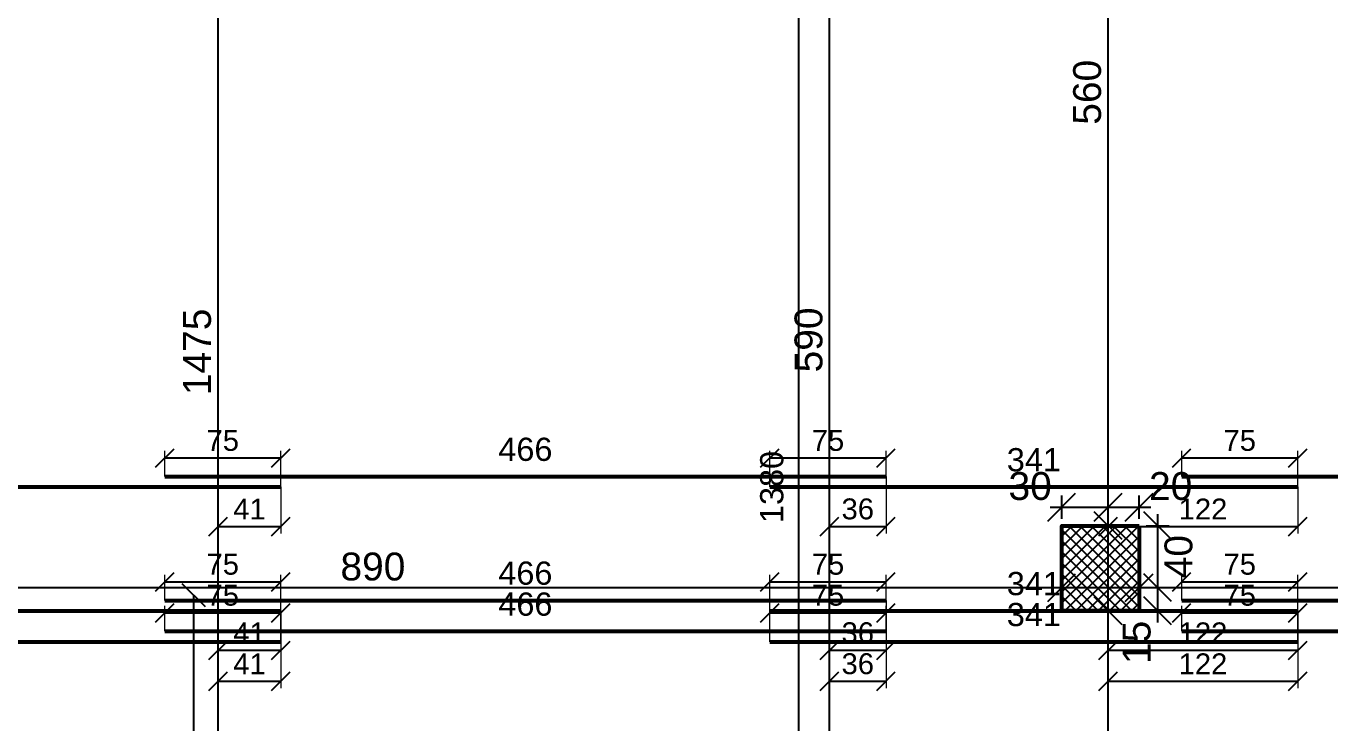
# Model space of a CAD drawing. Header units: millimetres. Extents: x -404 to 6018, y -5139 to 7890.
# Drawn here: x 306 to 1148, y 553 to 1003 of the extents above; entities that cross this region are included whole.
import ezdxf

# ---------------------------------------------------------------- set-up
doc = ezdxf.new("R2010")
doc.units = ezdxf.units.MM
doc.linetypes.add('ZWCAD_ISO04W100', pattern=[30.5, 24, -3, 0.5, -3])
doc.layers.add('AXIS LINES', color=255, linetype='ZWCAD_ISO04W100', lineweight=13)
doc.layers.add('COLUMN', color=140, linetype='Continuous', lineweight=53)
for name, color, linetype in [('FW_COLUMN_HATCH', 8, 'Continuous'), ('FW_DIM', 7, 'Continuous'), ('REB_BOT_MESH_X', 5, 'Continuous'), ('REB_BOT_MESH_X_AXDIM', 5, 'Continuous'), ('REB_BOT_MESH_X_LAP', 5, 'Continuous'), ('REB_BOT_MESH_X_RANGE', 5, 'Continuous')]:
    doc.layers.add(name, color=color, linetype=linetype)
doc.styles.get("Standard").update_dxf_attribs({"font": 'arial.ttf'})
doc.dimstyles.new('FW_DIM', dxfattribs={"dimtxt": 18, "dimasz": 9, "dimexe": 7.5, "dimexo": 4.5, "dimgap": 4.5, "dimtad": 1, "dimdec": 0, "dimtxsty": 'Standard', "dimtsz": 9, "dimcen": 2.5, "dimdle": 7.5, "dimclrd": 256, "dimclre": 256, "dimclrt": 7, "dimazin": 3, "dimtfac": 1, "dimtmove": 2, "dimatfit": 3})
doc.dimstyles.new('REBAR LAP', dxfattribs={"dimtxt": 13.5, "dimasz": 2.5, "dimexe": 4.5, "dimexo": 0, "dimgap": 4.5, "dimtad": 1, "dimdec": 0, "dimtxsty": 'Standard', "dimtsz": 6, "dimcen": 2.5, "dimclrd": 6, "dimclre": 6, "dimclrt": 7, "dimazin": 3, "dimtfac": 1, "dimtmove": 2, "dimatfit": 3, "dimlwd": 25, "dimlwe": 18})
doc.dimstyles.new('REBAR M-200', dxfattribs={"dimtxt": 15, "dimasz": 15, "dimexe": 25, "dimexo": 12.5, "dimgap": 10, "dimtad": 1, "dimdec": 0, "dimtxsty": 'Standard', "dimblk": 'NONE', "dimcen": 50, "dimse1": 1, "dimse2": 1, "dimclrd": 6, "dimclre": 6, "dimclrt": 7, "dimazin": 3, "dimtfac": 1, "dimtmove": 2, "dimatfit": 3, "dimldrblk": 'NONE', "dimlwd": 53})
doc.dimstyles.new('REBAR RANGE', dxfattribs={"dimtxt": 15, "dimasz": 2.5, "dimexe": 0, "dimexo": 0, "dimgap": 10, "dimtad": 1, "dimdec": 0, "dimtxsty": 'Standard', "dimtsz": 7.5, "dimcen": 2.5, "dimse1": 1, "dimse2": 1, "dimclrd": 6, "dimclre": 6, "dimclrt": 7, "dimazin": 3, "dimtfac": 1, "dimtmove": 2, "dimatfit": 3, "dimlwd": 25})

# ---------------------------------------------------------------- blocks, each defined once
blk = doc.blocks.new('*D379')
at = {"color": 6, "lineweight": 53}
blk.add_line((5, 705), (470.5, 705), dxfattribs=at)
at = {"layer": 'Defpoints'}
for p in [(5, 705), (5, 705), (470.5, 705)]:
    blk.add_point(p, dxfattribs=at)
at = {"layer": 'REB_BOT_MESH_X', "color": 7, "insert": (237.75, 722.5), "char_height": 15, "attachment_point": 5}
blk.add_mtext('466', dxfattribs=at)
blk = doc.blocks.new('_NONE')
blk = doc.blocks.new('*D380')
at = {"color": 6, "lineweight": 53}
blk.add_line((395.5, 711.75), (861.5, 711.75), dxfattribs=at)
at = {"layer": 'Defpoints'}
for p in [(395.5, 711.75), (395.5, 711.75), (861.5, 711.75)]:
    blk.add_point(p, dxfattribs=at)
at = {"layer": 'REB_BOT_MESH_X', "color": 7, "insert": (628.5, 729.25), "char_height": 15, "attachment_point": 5}
blk.add_mtext('466', dxfattribs=at)
blk = doc.blocks.new('*D381')
at = {"color": 6, "lineweight": 53}
blk.add_line((786.5, 705), (1127.5, 705), dxfattribs=at)
at = {"layer": 'Defpoints'}
for p in [(786.5, 705), (786.5, 705), (1127.5, 705)]:
    blk.add_point(p, dxfattribs=at)
at = {"layer": 'REB_BOT_MESH_X', "color": 7, "insert": (957, 722.5), "char_height": 15, "attachment_point": 5}
blk.add_mtext('341', dxfattribs=at)
blk = doc.blocks.new('*D382')
at = {"color": 6, "lineweight": 53}
blk.add_line((1052.5, 711.75), (1638.5, 711.75), dxfattribs=at)
at = {"layer": 'Defpoints'}
for p in [(1052.5, 711.75), (1052.5, 711.75), (1638.5, 711.75)]:
    blk.add_point(p, dxfattribs=at)
at = {"layer": 'REB_BOT_MESH_X', "color": 7, "insert": (1345.5, 729.25), "char_height": 15, "attachment_point": 5}
blk.add_mtext('586', dxfattribs=at)
blk = doc.blocks.new('_Oblique')
at = {"color": 0, "linetype": 'ByBlock', "lineweight": -2}
blk.add_line((-0.5, -0.5), (0.5, 0.5), dxfattribs=at)
blk = doc.blocks.new('*D384')
at = {"color": 6, "lineweight": 18}
for p, q in [((395.5, 711.75), (395.5, 728.25)), ((470.5, 705), (470.5, 728.25))]:
    blk.add_line(p, q, dxfattribs=at)
at = {"color": 6, "lineweight": 25}
blk.add_line((395.5, 723.75), (470.5, 723.75), dxfattribs=at)
at = {"layer": 'Defpoints'}
for p in [(395.5, 723.75), (395.5, 711.75), (470.5, 705)]:
    blk.add_point(p, dxfattribs=at)
at = {"layer": 'REB_BOT_MESH_X_LAP', "color": 6, "xscale": 12, "yscale": 12}
for p in [(395.5, 723.75), (470.5, 723.75)]:
    blk.add_blockref('_OBLIQUE', p, dxfattribs=at)
at = {"layer": 'REB_BOT_MESH_X_LAP', "color": 7, "insert": (433, 735), "char_height": 13.5, "attachment_point": 5}
blk.add_mtext('75', dxfattribs=at)
blk = doc.blocks.new('*D385')
at = {"color": 6, "lineweight": 18}
for p, q in [((430, 705), (430, 675)), ((470.5, 705), (470.5, 675))]:
    blk.add_line(p, q, dxfattribs=at)
at = {"color": 6, "lineweight": 25}
blk.add_line((430, 679.5), (470.5, 679.5), dxfattribs=at)
at = {"layer": 'Defpoints'}
for p in [(430, 705), (470.5, 705), (430, 679.5)]:
    blk.add_point(p, dxfattribs=at)
at = {"layer": 'REB_BOT_MESH_X_AXDIM', "color": 6, "xscale": 12, "yscale": 12}
for p in [(430, 679.5), (470.5, 679.5)]:
    blk.add_blockref('_OBLIQUE', p, dxfattribs=at)
at = {"layer": 'REB_BOT_MESH_X_AXDIM', "color": 7, "insert": (450.25, 690.75), "char_height": 13.5, "attachment_point": 5}
blk.add_mtext('41', dxfattribs=at)
blk = doc.blocks.new('*D386')
at = {"color": 6, "lineweight": 18}
for p, q in [((786.5, 705), (786.5, 728.25)), ((861.5, 711.75), (861.5, 728.25))]:
    blk.add_line(p, q, dxfattribs=at)
at = {"color": 6, "lineweight": 25}
blk.add_line((786.5, 723.75), (861.5, 723.75), dxfattribs=at)
at = {"layer": 'Defpoints'}
for p in [(786.5, 723.75), (861.5, 711.75), (786.5, 705)]:
    blk.add_point(p, dxfattribs=at)
at = {"layer": 'REB_BOT_MESH_X_LAP', "color": 6, "xscale": 12, "yscale": 12}
for p in [(786.5, 723.75), (861.5, 723.75)]:
    blk.add_blockref('_OBLIQUE', p, dxfattribs=at)
at = {"layer": 'REB_BOT_MESH_X_LAP', "color": 7, "insert": (824, 735), "char_height": 13.5, "attachment_point": 5}
blk.add_mtext('75', dxfattribs=at)
blk = doc.blocks.new('*D387')
at = {"color": 6, "lineweight": 18}
for p, q in [((825, 711.75), (825, 675)), ((861.5, 711.75), (861.5, 675))]:
    blk.add_line(p, q, dxfattribs=at)
at = {"color": 6, "lineweight": 25}
blk.add_line((825, 679.5), (861.5, 679.5), dxfattribs=at)
at = {"layer": 'Defpoints'}
for p in [(825, 711.75), (861.5, 711.75), (825, 679.5)]:
    blk.add_point(p, dxfattribs=at)
at = {"layer": 'REB_BOT_MESH_X_AXDIM', "color": 6, "xscale": 12, "yscale": 12}
for p in [(825, 679.5), (861.5, 679.5)]:
    blk.add_blockref('_OBLIQUE', p, dxfattribs=at)
at = {"layer": 'REB_BOT_MESH_X_AXDIM', "color": 7, "insert": (843.25, 690.75), "char_height": 13.5, "attachment_point": 5}
blk.add_mtext('36', dxfattribs=at)
blk = doc.blocks.new('*D388')
at = {"color": 6, "lineweight": 18}
for p, q in [((1052.5, 711.75), (1052.5, 728.25)), ((1127.5, 705), (1127.5, 728.25))]:
    blk.add_line(p, q, dxfattribs=at)
at = {"color": 6, "lineweight": 25}
blk.add_line((1052.5, 723.75), (1127.5, 723.75), dxfattribs=at)
at = {"layer": 'Defpoints'}
for p in [(1052.5, 723.75), (1052.5, 711.75), (1127.5, 705)]:
    blk.add_point(p, dxfattribs=at)
at = {"layer": 'REB_BOT_MESH_X_LAP', "color": 6, "xscale": 12, "yscale": 12}
for p in [(1052.5, 723.75), (1127.5, 723.75)]:
    blk.add_blockref('_OBLIQUE', p, dxfattribs=at)
at = {"layer": 'REB_BOT_MESH_X_LAP', "color": 7, "insert": (1090, 735), "char_height": 13.5, "attachment_point": 5}
blk.add_mtext('75', dxfattribs=at)
blk = doc.blocks.new('*D389')
at = {"color": 6, "lineweight": 18}
for p, q in [((1005, 705), (1005, 675)), ((1127.5, 705), (1127.5, 675))]:
    blk.add_line(p, q, dxfattribs=at)
at = {"color": 6, "lineweight": 25}
blk.add_line((1005, 679.5), (1127.5, 679.5), dxfattribs=at)
at = {"layer": 'Defpoints'}
for p in [(1005, 705), (1127.5, 705), (1005, 679.5)]:
    blk.add_point(p, dxfattribs=at)
at = {"layer": 'REB_BOT_MESH_X_AXDIM', "color": 6, "xscale": 12, "yscale": 12}
for p in [(1005, 679.5), (1127.5, 679.5)]:
    blk.add_blockref('_OBLIQUE', p, dxfattribs=at)
at = {"layer": 'REB_BOT_MESH_X_AXDIM', "color": 7, "insert": (1066.25, 690.75), "char_height": 13.5, "attachment_point": 5}
blk.add_mtext('122', dxfattribs=at)
blk = doc.blocks.new('*D402')
at = {"color": 6, "lineweight": 53}
blk.add_line((65, 605), (470.5, 605), dxfattribs=at)
at = {"layer": 'Defpoints'}
for p in [(65, 605), (65, 605), (470.5, 605)]:
    blk.add_point(p, dxfattribs=at)
at = {"layer": 'REB_BOT_MESH_X', "color": 7, "insert": (267.75, 622.5), "char_height": 15, "attachment_point": 5}
blk.add_mtext('406', dxfattribs=at)
blk = doc.blocks.new('*D403')
at = {"color": 6, "lineweight": 53}
blk.add_line((395.5, 611.75), (861.5, 611.75), dxfattribs=at)
at = {"layer": 'Defpoints'}
for p in [(395.5, 611.75), (395.5, 611.75), (861.5, 611.75)]:
    blk.add_point(p, dxfattribs=at)
at = {"layer": 'REB_BOT_MESH_X', "color": 7, "insert": (628.5, 629.25), "char_height": 15, "attachment_point": 5}
blk.add_mtext('466', dxfattribs=at)
blk = doc.blocks.new('*D404')
at = {"color": 6, "lineweight": 53}
blk.add_line((786.5, 605), (1127.5, 605), dxfattribs=at)
at = {"layer": 'Defpoints'}
for p in [(786.5, 605), (786.5, 605), (1127.5, 605)]:
    blk.add_point(p, dxfattribs=at)
at = {"layer": 'REB_BOT_MESH_X', "color": 7, "insert": (957, 622.5), "char_height": 15, "attachment_point": 5}
blk.add_mtext('341', dxfattribs=at)
blk = doc.blocks.new('*D405')
at = {"color": 6, "lineweight": 53}
blk.add_line((1052.5, 611.75), (1625, 611.75), dxfattribs=at)
at = {"layer": 'Defpoints'}
for p in [(1052.5, 611.75), (1052.5, 611.75), (1625, 611.75)]:
    blk.add_point(p, dxfattribs=at)
at = {"layer": 'REB_BOT_MESH_X', "color": 7, "insert": (1338.75, 629.25), "char_height": 15, "attachment_point": 5}
blk.add_mtext('572', dxfattribs=at)
blk = doc.blocks.new('*D406')
at = {"color": 6, "lineweight": 18}
for p, q in [((395.5, 611.75), (395.5, 628.25)), ((470.5, 605), (470.5, 628.25))]:
    blk.add_line(p, q, dxfattribs=at)
at = {"color": 6, "lineweight": 25}
blk.add_line((395.5, 623.75), (470.5, 623.75), dxfattribs=at)
at = {"layer": 'Defpoints'}
for p in [(395.5, 623.75), (395.5, 611.75), (470.5, 605)]:
    blk.add_point(p, dxfattribs=at)
at = {"layer": 'REB_BOT_MESH_X_LAP', "color": 6, "xscale": 12, "yscale": 12}
for p in [(395.5, 623.75), (470.5, 623.75)]:
    blk.add_blockref('_OBLIQUE', p, dxfattribs=at)
at = {"layer": 'REB_BOT_MESH_X_LAP', "color": 7, "insert": (433, 635), "char_height": 13.5, "attachment_point": 5}
blk.add_mtext('75', dxfattribs=at)
blk = doc.blocks.new('*D407')
at = {"color": 6, "lineweight": 18}
for p, q in [((430, 605), (430, 575)), ((470.5, 605), (470.5, 575))]:
    blk.add_line(p, q, dxfattribs=at)
at = {"color": 6, "lineweight": 25}
blk.add_line((430, 579.5), (470.5, 579.5), dxfattribs=at)
at = {"layer": 'Defpoints'}
for p in [(430, 605), (470.5, 605), (430, 579.5)]:
    blk.add_point(p, dxfattribs=at)
at = {"layer": 'REB_BOT_MESH_X_AXDIM', "color": 6, "xscale": 12, "yscale": 12}
for p in [(430, 579.5), (470.5, 579.5)]:
    blk.add_blockref('_OBLIQUE', p, dxfattribs=at)
at = {"layer": 'REB_BOT_MESH_X_AXDIM', "color": 7, "insert": (450.25, 590.75), "char_height": 13.5, "attachment_point": 5}
blk.add_mtext('41', dxfattribs=at)
blk = doc.blocks.new('*D408')
at = {"color": 6, "lineweight": 18}
for p, q in [((786.5, 605), (786.5, 628.25)), ((861.5, 611.75), (861.5, 628.25))]:
    blk.add_line(p, q, dxfattribs=at)
at = {"color": 6, "lineweight": 25}
blk.add_line((786.5, 623.75), (861.5, 623.75), dxfattribs=at)
at = {"layer": 'Defpoints'}
for p in [(786.5, 623.75), (861.5, 611.75), (786.5, 605)]:
    blk.add_point(p, dxfattribs=at)
at = {"layer": 'REB_BOT_MESH_X_LAP', "color": 6, "xscale": 12, "yscale": 12}
for p in [(786.5, 623.75), (861.5, 623.75)]:
    blk.add_blockref('_OBLIQUE', p, dxfattribs=at)
at = {"layer": 'REB_BOT_MESH_X_LAP', "color": 7, "insert": (824, 635), "char_height": 13.5, "attachment_point": 5}
blk.add_mtext('75', dxfattribs=at)
blk = doc.blocks.new('*D409')
at = {"color": 6, "lineweight": 18}
for p, q in [((825, 611.75), (825, 575)), ((861.5, 611.75), (861.5, 575))]:
    blk.add_line(p, q, dxfattribs=at)
at = {"color": 6, "lineweight": 25}
blk.add_line((825, 579.5), (861.5, 579.5), dxfattribs=at)
at = {"layer": 'Defpoints'}
for p in [(825, 611.75), (861.5, 611.75), (825, 579.5)]:
    blk.add_point(p, dxfattribs=at)
at = {"layer": 'REB_BOT_MESH_X_AXDIM', "color": 6, "xscale": 12, "yscale": 12}
for p in [(825, 579.5), (861.5, 579.5)]:
    blk.add_blockref('_OBLIQUE', p, dxfattribs=at)
at = {"layer": 'REB_BOT_MESH_X_AXDIM', "color": 7, "insert": (843.25, 590.75), "char_height": 13.5, "attachment_point": 5}
blk.add_mtext('36', dxfattribs=at)
blk = doc.blocks.new('*D410')
at = {"color": 6, "lineweight": 18}
for p, q in [((1052.5, 611.75), (1052.5, 628.25)), ((1127.5, 605), (1127.5, 628.25))]:
    blk.add_line(p, q, dxfattribs=at)
at = {"color": 6, "lineweight": 25}
blk.add_line((1052.5, 623.75), (1127.5, 623.75), dxfattribs=at)
at = {"layer": 'Defpoints'}
for p in [(1052.5, 623.75), (1052.5, 611.75), (1127.5, 605)]:
    blk.add_point(p, dxfattribs=at)
at = {"layer": 'REB_BOT_MESH_X_LAP', "color": 6, "xscale": 12, "yscale": 12}
for p in [(1052.5, 623.75), (1127.5, 623.75)]:
    blk.add_blockref('_OBLIQUE', p, dxfattribs=at)
at = {"layer": 'REB_BOT_MESH_X_LAP', "color": 7, "insert": (1090, 635), "char_height": 13.5, "attachment_point": 5}
blk.add_mtext('75', dxfattribs=at)
blk = doc.blocks.new('*D411')
at = {"color": 6, "lineweight": 18}
for p, q in [((1005, 605), (1005, 575)), ((1127.5, 605), (1127.5, 575))]:
    blk.add_line(p, q, dxfattribs=at)
at = {"color": 6, "lineweight": 25}
blk.add_line((1005, 579.5), (1127.5, 579.5), dxfattribs=at)
at = {"layer": 'Defpoints'}
for p in [(1005, 605), (1127.5, 605), (1005, 579.5)]:
    blk.add_point(p, dxfattribs=at)
at = {"layer": 'REB_BOT_MESH_X_AXDIM', "color": 6, "xscale": 12, "yscale": 12}
for p in [(1005, 579.5), (1127.5, 579.5)]:
    blk.add_blockref('_OBLIQUE', p, dxfattribs=at)
at = {"layer": 'REB_BOT_MESH_X_AXDIM', "color": 7, "insert": (1066.25, 590.75), "char_height": 13.5, "attachment_point": 5}
blk.add_mtext('122', dxfattribs=at)
blk = doc.blocks.new('*D433')
at = {"color": 6, "lineweight": 53}
blk.add_line((65, 625), (470.5, 625), dxfattribs=at)
at = {"layer": 'Defpoints'}
for p in [(65, 625), (65, 625), (470.5, 625)]:
    blk.add_point(p, dxfattribs=at)
at = {"layer": 'REB_BOT_MESH_X', "color": 7, "insert": (267.75, 642.5), "char_height": 15, "attachment_point": 5}
blk.add_mtext('406', dxfattribs=at)
blk = doc.blocks.new('*D434')
at = {"color": 6, "lineweight": 53}
blk.add_line((395.5, 631.75), (861.5, 631.75), dxfattribs=at)
at = {"layer": 'Defpoints'}
for p in [(395.5, 631.75), (395.5, 631.75), (861.5, 631.75)]:
    blk.add_point(p, dxfattribs=at)
at = {"layer": 'REB_BOT_MESH_X', "color": 7, "insert": (628.5, 649.25), "char_height": 15, "attachment_point": 5}
blk.add_mtext('466', dxfattribs=at)
blk = doc.blocks.new('*D435')
at = {"color": 6, "lineweight": 53}
blk.add_line((786.5, 625), (1127.5, 625), dxfattribs=at)
at = {"layer": 'Defpoints'}
for p in [(786.5, 625), (786.5, 625), (1127.5, 625)]:
    blk.add_point(p, dxfattribs=at)
at = {"layer": 'REB_BOT_MESH_X', "color": 7, "insert": (957, 642.5), "char_height": 15, "attachment_point": 5}
blk.add_mtext('341', dxfattribs=at)
blk = doc.blocks.new('*D436')
at = {"color": 6, "lineweight": 53}
blk.add_line((1052.5, 631.75), (1638.5, 631.75), dxfattribs=at)
at = {"layer": 'Defpoints'}
for p in [(1052.5, 631.75), (1052.5, 631.75), (1638.5, 631.75)]:
    blk.add_point(p, dxfattribs=at)
at = {"layer": 'REB_BOT_MESH_X', "color": 7, "insert": (1345.5, 649.25), "char_height": 15, "attachment_point": 5}
blk.add_mtext('586', dxfattribs=at)
blk = doc.blocks.new('*D438')
at = {"color": 6, "lineweight": 18}
for p, q in [((395.5, 631.75), (395.5, 648.25)), ((470.5, 625), (470.5, 648.25))]:
    blk.add_line(p, q, dxfattribs=at)
at = {"color": 6, "lineweight": 25}
blk.add_line((395.5, 643.75), (470.5, 643.75), dxfattribs=at)
at = {"layer": 'Defpoints'}
for p in [(395.5, 643.75), (395.5, 631.75), (470.5, 625)]:
    blk.add_point(p, dxfattribs=at)
at = {"layer": 'REB_BOT_MESH_X_LAP', "color": 6, "xscale": 12, "yscale": 12}
for p in [(395.5, 643.75), (470.5, 643.75)]:
    blk.add_blockref('_OBLIQUE', p, dxfattribs=at)
at = {"layer": 'REB_BOT_MESH_X_LAP', "color": 7, "insert": (433, 655), "char_height": 13.5, "attachment_point": 5}
blk.add_mtext('75', dxfattribs=at)
blk = doc.blocks.new('*D439')
at = {"color": 6, "lineweight": 18}
for p, q in [((430, 625), (430, 595)), ((470.5, 625), (470.5, 595))]:
    blk.add_line(p, q, dxfattribs=at)
at = {"color": 6, "lineweight": 25}
blk.add_line((430, 599.5), (470.5, 599.5), dxfattribs=at)
at = {"layer": 'Defpoints'}
for p in [(430, 625), (470.5, 625), (430, 599.5)]:
    blk.add_point(p, dxfattribs=at)
at = {"layer": 'REB_BOT_MESH_X_AXDIM', "color": 6, "xscale": 12, "yscale": 12}
for p in [(430, 599.5), (470.5, 599.5)]:
    blk.add_blockref('_OBLIQUE', p, dxfattribs=at)
at = {"layer": 'REB_BOT_MESH_X_AXDIM', "color": 7, "insert": (450.25, 610.75), "char_height": 13.5, "attachment_point": 5}
blk.add_mtext('41', dxfattribs=at)
blk = doc.blocks.new('*D440')
at = {"color": 6, "lineweight": 18}
for p, q in [((786.5, 625), (786.5, 648.25)), ((861.5, 631.75), (861.5, 648.25))]:
    blk.add_line(p, q, dxfattribs=at)
at = {"color": 6, "lineweight": 25}
blk.add_line((786.5, 643.75), (861.5, 643.75), dxfattribs=at)
at = {"layer": 'Defpoints'}
for p in [(786.5, 643.75), (861.5, 631.75), (786.5, 625)]:
    blk.add_point(p, dxfattribs=at)
at = {"layer": 'REB_BOT_MESH_X_LAP', "color": 6, "xscale": 12, "yscale": 12}
for p in [(786.5, 643.75), (861.5, 643.75)]:
    blk.add_blockref('_OBLIQUE', p, dxfattribs=at)
at = {"layer": 'REB_BOT_MESH_X_LAP', "color": 7, "insert": (824, 655), "char_height": 13.5, "attachment_point": 5}
blk.add_mtext('75', dxfattribs=at)
blk = doc.blocks.new('*D441')
at = {"color": 6, "lineweight": 18}
for p, q in [((825, 631.75), (825, 595)), ((861.5, 631.75), (861.5, 595))]:
    blk.add_line(p, q, dxfattribs=at)
at = {"color": 6, "lineweight": 25}
blk.add_line((825, 599.5), (861.5, 599.5), dxfattribs=at)
at = {"layer": 'Defpoints'}
for p in [(825, 631.75), (861.5, 631.75), (825, 599.5)]:
    blk.add_point(p, dxfattribs=at)
at = {"layer": 'REB_BOT_MESH_X_AXDIM', "color": 6, "xscale": 12, "yscale": 12}
for p in [(825, 599.5), (861.5, 599.5)]:
    blk.add_blockref('_OBLIQUE', p, dxfattribs=at)
at = {"layer": 'REB_BOT_MESH_X_AXDIM', "color": 7, "insert": (843.25, 610.75), "char_height": 13.5, "attachment_point": 5}
blk.add_mtext('36', dxfattribs=at)
blk = doc.blocks.new('*D442')
at = {"color": 6, "lineweight": 18}
for p, q in [((1052.5, 631.75), (1052.5, 648.25)), ((1127.5, 625), (1127.5, 648.25))]:
    blk.add_line(p, q, dxfattribs=at)
at = {"color": 6, "lineweight": 25}
blk.add_line((1052.5, 643.75), (1127.5, 643.75), dxfattribs=at)
at = {"layer": 'Defpoints'}
for p in [(1052.5, 643.75), (1052.5, 631.75), (1127.5, 625)]:
    blk.add_point(p, dxfattribs=at)
at = {"layer": 'REB_BOT_MESH_X_LAP', "color": 6, "xscale": 12, "yscale": 12}
for p in [(1052.5, 643.75), (1127.5, 643.75)]:
    blk.add_blockref('_OBLIQUE', p, dxfattribs=at)
at = {"layer": 'REB_BOT_MESH_X_LAP', "color": 7, "insert": (1090, 655), "char_height": 13.5, "attachment_point": 5}
blk.add_mtext('75', dxfattribs=at)
blk = doc.blocks.new('*D443')
at = {"color": 6, "lineweight": 18}
for p, q in [((1005, 625), (1005, 595)), ((1127.5, 625), (1127.5, 595))]:
    blk.add_line(p, q, dxfattribs=at)
at = {"color": 6, "lineweight": 25}
blk.add_line((1005, 599.5), (1127.5, 599.5), dxfattribs=at)
at = {"layer": 'Defpoints'}
for p in [(1005, 625), (1127.5, 625), (1005, 599.5)]:
    blk.add_point(p, dxfattribs=at)
at = {"layer": 'REB_BOT_MESH_X_AXDIM', "color": 6, "xscale": 12, "yscale": 12}
for p in [(1005, 599.5), (1127.5, 599.5)]:
    blk.add_blockref('_OBLIQUE', p, dxfattribs=at)
at = {"layer": 'REB_BOT_MESH_X_AXDIM', "color": 7, "insert": (1066.25, 610.75), "char_height": 13.5, "attachment_point": 5}
blk.add_mtext('122', dxfattribs=at)
blk = doc.blocks.new('*D470')
at = {"color": 6, "lineweight": 25}
blk.add_line((805.25, 15), (805.25, 1395), dxfattribs=at)
at = {"layer": 'Defpoints'}
for p in [(805.25, 1395), (805.25, 15), (805.25, 15)]:
    blk.add_point(p, dxfattribs=at)
at = {"layer": 'REB_BOT_MESH_X_RANGE', "color": 6, "xscale": 15, "yscale": 15, "rotation": 90}
for p in [(805.25, 1395), (805.25, 15)]:
    blk.add_blockref('_OBLIQUE', p, dxfattribs=at)
at = {"layer": 'REB_BOT_MESH_X_RANGE', "color": 7, "insert": (787.75, 705), "char_height": 15, "attachment_point": 5, "rotation": 90}
blk.add_mtext('1380', dxfattribs=at)
blk = doc.blocks.new('*D471')
at = {"color": 6, "lineweight": 25}
blk.add_line((805.25, 15), (805.25, 1395), dxfattribs=at)
at = {"layer": 'Defpoints'}
for p in [(805.25, 1395), (805.25, 15), (805.25, 15)]:
    blk.add_point(p, dxfattribs=at)
at = {"layer": 'REB_BOT_MESH_X_RANGE', "color": 6, "xscale": 15, "yscale": 15, "rotation": 90}
for p in [(805.25, 1395), (805.25, 15)]:
    blk.add_blockref('_OBLIQUE', p, dxfattribs=at)
at = {"layer": 'REB_BOT_MESH_X_RANGE', "color": 7, "insert": (787.75, 705), "char_height": 15, "attachment_point": 5, "rotation": 90}
blk.add_mtext('1380', dxfattribs=at)
blk = doc.blocks.new('*D474')
at = {"color": 6, "lineweight": 25}
blk.add_line((414.25, -200), (414.25, 635), dxfattribs=at)
at = {"layer": 'Defpoints'}
for p in [(414.25, 635), (414.25, -200), (414.25, -200)]:
    blk.add_point(p, dxfattribs=at)
at = {"layer": 'REB_BOT_MESH_X_RANGE', "color": 6, "xscale": 15, "yscale": 15, "rotation": 90}
for p in [(414.25, 635), (414.25, -200)]:
    blk.add_blockref('_OBLIQUE', p, dxfattribs=at)
at = {"layer": 'REB_BOT_MESH_X_RANGE', "color": 7, "insert": (396.75, 217.5), "char_height": 15, "attachment_point": 5, "rotation": 90}
blk.add_mtext('835', dxfattribs=at)
blk = doc.blocks.new('*D558')
for p, q in [((975, 684.5), (975, 699.5)), ((1005, 684.5), (1005, 699.5)), ((967.5, 692), (1012.5, 692))]:
    blk.add_line(p, q)
at = {"layer": 'Defpoints'}
for p in [(975, 692), (975, 680), (1005, 680)]:
    blk.add_point(p, dxfattribs=at)
at = {"layer": 'FW_DIM', "xscale": 18, "yscale": 18}
for p in [(975, 692), (1005, 692)]:
    blk.add_blockref('_OBLIQUE', p, dxfattribs=at)
at = {"layer": 'FW_DIM', "color": 7, "insert": (954.6, 705.5), "char_height": 18, "attachment_point": 5}
blk.add_mtext('30', dxfattribs=at)
blk = doc.blocks.new('*D559')
for p, q in [((1005, 684.5), (1005, 699.5)), ((1025, 684.5), (1025, 699.5)), ((997.5, 692), (1032.5, 692))]:
    blk.add_line(p, q)
at = {"layer": 'Defpoints'}
for p in [(1005, 692), (1005, 680), (1025, 680)]:
    blk.add_point(p, dxfattribs=at)
at = {"layer": 'FW_DIM', "xscale": 18, "yscale": 18}
for p in [(1005, 692), (1025, 692)]:
    blk.add_blockref('_OBLIQUE', p, dxfattribs=at)
at = {"layer": 'FW_DIM', "color": 7, "insert": (1045.4, 705.5), "char_height": 18, "attachment_point": 5}
blk.add_mtext('20', dxfattribs=at)
blk = doc.blocks.new('*D560')
for p, q in [((1037, 617.5), (1037, 647.5)), ((1029.5, 640), (1044.5, 640)), ((1029.5, 625), (1044.5, 625))]:
    blk.add_line(p, q)
at = {"layer": 'Defpoints'}
for p in [(1025, 640), (1025, 625), (1037, 625)]:
    blk.add_point(p, dxfattribs=at)
at = {"layer": 'FW_DIM', "xscale": 18, "yscale": 18, "rotation": 90}
for p in [(1037, 640), (1037, 625)]:
    blk.add_blockref('_OBLIQUE', p, dxfattribs=at)
at = {"layer": 'FW_DIM', "color": 7, "insert": (1023.5, 604.6), "char_height": 18, "attachment_point": 5, "rotation": 90}
blk.add_mtext('15', dxfattribs=at)
blk = doc.blocks.new('*D561')
for p, q in [((1037, 632.5), (1037, 687.5)), ((1029.5, 680), (1044.5, 680)), ((1029.5, 640), (1044.5, 640))]:
    blk.add_line(p, q)
at = {"layer": 'Defpoints'}
for p in [(1025, 680), (1025, 640), (1037, 640)]:
    blk.add_point(p, dxfattribs=at)
at = {"layer": 'FW_DIM', "xscale": 18, "yscale": 18, "rotation": 90}
for p in [(1037, 680), (1037, 640)]:
    blk.add_blockref('_OBLIQUE', p, dxfattribs=at)
at = {"layer": 'FW_DIM', "color": 7, "insert": (1050.5, 660), "char_height": 18, "attachment_point": 5, "rotation": 90}
blk.add_mtext('40', dxfattribs=at)
blk = doc.blocks.new('*D586')
for p, q in [((85, 644.5), (85, 647.5)), ((975, 644.5), (975, 647.5)), ((77.5, 640), (982.5, 640))]:
    blk.add_line(p, q)
at = {"layer": 'Defpoints'}
for p in [(85, 640), (85, 640), (975, 640)]:
    blk.add_point(p, dxfattribs=at)
at = {"layer": 'FW_DIM', "xscale": 18, "yscale": 18}
for p in [(85, 640), (975, 640)]:
    blk.add_blockref('_OBLIQUE', p, dxfattribs=at)
at = {"layer": 'FW_DIM', "color": 7, "insert": (530, 653.5), "char_height": 18, "attachment_point": 5}
blk.add_mtext('890', dxfattribs=at)
blk = doc.blocks.new('*D587')
for p, q in [((975, 644.5), (975, 647.5)), ((1025, 644.5), (1025, 647.5)), ((967.5, 640), (1032.5, 640))]:
    blk.add_line(p, q)
at = {"layer": 'Defpoints'}
for p in [(975, 640), (975, 640), (1025, 640)]:
    blk.add_point(p, dxfattribs=at)
at = {"layer": 'FW_DIM', "xscale": 18, "yscale": 18}
for p in [(975, 640), (1025, 640)]:
    blk.add_blockref('_OBLIQUE', p, dxfattribs=at)
blk = doc.blocks.new('*D588')
for p, q in [((1025, 644.5), (1025, 647.5)), ((1590, 644.5), (1590, 647.5)), ((1017.5, 640), (1597.5, 640))]:
    blk.add_line(p, q)
at = {"layer": 'Defpoints'}
for p in [(1025, 640), (1025, 640), (1590, 640)]:
    blk.add_point(p, dxfattribs=at)
at = {"layer": 'FW_DIM', "xscale": 18, "yscale": 18}
for p in [(1025, 640), (1590, 640)]:
    blk.add_blockref('_OBLIQUE', p, dxfattribs=at)
at = {"layer": 'FW_DIM', "color": 7, "insert": (1307.5, 653.5), "char_height": 18, "attachment_point": 5}
blk.add_mtext('565', dxfattribs=at)
blk = doc.blocks.new('*D633')
for p, q in [((430, 47.5), (430, 1537.06)), ((425.5, 1529.56), (422.5, 1529.56)), ((425.5, 55), (422.5, 55))]:
    blk.add_line(p, q)
at = {"layer": 'Defpoints'}
for p in [(430, 1529.56), (430, 55), (430, 55)]:
    blk.add_point(p, dxfattribs=at)
at = {"layer": 'FW_DIM', "xscale": 18, "yscale": 18, "rotation": 90}
for p in [(430, 1529.56), (430, 55)]:
    blk.add_blockref('_OBLIQUE', p, dxfattribs=at)
at = {"layer": 'FW_DIM', "color": 7, "insert": (416.5, 792.28), "char_height": 18, "attachment_point": 5, "rotation": 90}
blk.add_mtext('1475', dxfattribs=at)
blk = doc.blocks.new('*D642')
for p, q in [((825, 497.5), (825, 1102.5)), ((820.5, 1095), (817.5, 1095)), ((820.5, 505), (817.5, 505))]:
    blk.add_line(p, q)
at = {"layer": 'Defpoints'}
for p in [(825, 1095), (825, 505), (825, 505)]:
    blk.add_point(p, dxfattribs=at)
at = {"layer": 'FW_DIM', "xscale": 18, "yscale": 18, "rotation": 90}
for p in [(825, 1095), (825, 505)]:
    blk.add_blockref('_OBLIQUE', p, dxfattribs=at)
at = {"layer": 'FW_DIM', "color": 7, "insert": (811.5, 800), "char_height": 18, "attachment_point": 5, "rotation": 90}
blk.add_mtext('590', dxfattribs=at)
blk = doc.blocks.new('*D649')
for p, q in [((1005, -207.40001), (1005, 632.5)), ((1000.5, 625), (997.5, 625)), ((1000.5, -199.90001), (997.5, -199.90001))]:
    blk.add_line(p, q)
at = {"layer": 'Defpoints'}
for p in [(1005, 625), (1005, -199.90001), (1005, -199.90001)]:
    blk.add_point(p, dxfattribs=at)
at = {"layer": 'FW_DIM', "xscale": 18, "yscale": 18, "rotation": 90}
for p in [(1005, 625), (1005, -199.90001)]:
    blk.add_blockref('_OBLIQUE', p, dxfattribs=at)
at = {"layer": 'FW_DIM', "color": 7, "insert": (991.5, 212.549995), "char_height": 18, "attachment_point": 5, "rotation": 90}
blk.add_mtext('825', dxfattribs=at)
blk = doc.blocks.new('*D650')
for p, q in [((1005, 617.5), (1005, 687.5)), ((1000.5, 680), (997.5, 680)), ((1000.5, 625), (997.5, 625))]:
    blk.add_line(p, q)
at = {"layer": 'Defpoints'}
for p in [(1005, 680), (1005, 625), (1005, 625)]:
    blk.add_point(p, dxfattribs=at)
at = {"layer": 'FW_DIM', "xscale": 18, "yscale": 18, "rotation": 90}
for p in [(1005, 680), (1005, 625)]:
    blk.add_blockref('_OBLIQUE', p, dxfattribs=at)
blk = doc.blocks.new('*D651')
for p, q in [((1005, 672.5), (1005, 1247.5)), ((1000.5, 1240), (997.5, 1240)), ((1000.5, 680), (997.5, 680))]:
    blk.add_line(p, q)
at = {"layer": 'Defpoints'}
for p in [(1005, 1240), (1005, 680), (1005, 680)]:
    blk.add_point(p, dxfattribs=at)
at = {"layer": 'FW_DIM', "xscale": 18, "yscale": 18, "rotation": 90}
for p in [(1005, 1240), (1005, 680)]:
    blk.add_blockref('_OBLIQUE', p, dxfattribs=at)
at = {"layer": 'FW_DIM', "color": 7, "insert": (991.5, 960), "char_height": 18, "attachment_point": 5, "rotation": 90}
blk.add_mtext('560', dxfattribs=at)

msp = doc.modelspace()

# ---------------------------------------------------------------- hatches: boundary and pattern name
at = {"layer": 'FW_COLUMN_HATCH'}
h = msp.add_hatch(dxfattribs=at)
h.set_pattern_fill('ANSI37', scale=1.6)
h.paths.add_polyline_path([(1025, 680), (1025, 625), (975, 625), (975, 680), (1025, 680)])

# ---------------------------------------------------------------- linework, layer by layer
at = {"layer": 'AXIS LINES', "color": 0, "ltscale": 3}
for points in [[(430, 3140.04), (430, -400.07)], [(825, 3140.04), (825, -400.07)], [(1005, 3140.04), (1005, -400.07)], [(-282.57, 640), (2132.41, 640)]]:
    msp.add_lwpolyline(points, dxfattribs=at)
at = {"layer": 'COLUMN', "ltscale": 0.08}
msp.add_lwpolyline([(1025, 680), (1025, 625), (975, 625), (975, 680), (1025, 680)], dxfattribs=at)

# ---------------------------------------------------------------- dimensions: what is measured, and where the dimension line sits
at = {"layer": 'FW_DIM'}
for base, p1, p2, text, picture, middle in [((430, 55), (430, 55), (430, 1529.56), '1475', '*D633', (416.5, 792.28)), ((1005, 680), (1005, 680), (1005, 1240), '560', '*D651', (991.5, 960)), ((825, 505), (825, 505), (825, 1095), '590', '*D642', (811.5, 800)), ((1005, 625), (1005, 625), (1005, 680), ' ', '*D650', (1005, 652.5)), ((1037, 640), (1025, 640), (1025, 680), '40', '*D561', (1050.5, 660)), ((1037, 625), (1025, 625), (1025, 640), '15', '*D560', (1023.5, 604.6)), ((1005, -199.9), (1005, -199.9), (1005, 625), '825', '*D649', (991.5, 212.55))]:
    dim = msp.add_linear_dim(base=base, p1=p1, p2=p2, angle=90, text=text, dimstyle='FW_DIM', override={"dimtmove": 2}, dxfattribs=at)
    dim.commit()
    dim.dimension.update_dxf_attribs({"geometry": picture, "text_midpoint": middle, "dimtype": 160})
for base, p1, p2, text, picture, middle in [((975, 692), (975, 680), (1005, 680), '30', '*D558', (954.6, 705.5)), ((1005, 692), (1005, 680), (1025, 680), '20', '*D559', (1045.4, 705.5)), ((85, 640), (85, 640), (975, 640), '890', '*D586', (530, 653.5)), ((1025, 640), (1025, 640), (1590, 640), '565', '*D588', (1307.5, 653.5)), ((975, 640), (975, 640), (1025, 640), ' ', '*D587', (1000, 640))]:
    dim = msp.add_linear_dim(base=base, p1=p1, p2=p2, text=text, dimstyle='FW_DIM', override={"dimtmove": 2}, dxfattribs=at)
    dim.commit()
    dim.dimension.update_dxf_attribs({"geometry": picture, "text_midpoint": middle, "dimtype": 160})
at = {"layer": 'REB_BOT_MESH_X'}
for base, p1, p2, picture, middle in [((395.5, 711.75), (395.5, 711.75), (861.5, 711.75), '*D380', (628.5, 729.25)), ((1052.5, 711.75), (1052.5, 711.75), (1638.5, 711.75), '*D382', (1345.5, 729.25)), ((5, 705), (5, 705), (470.5, 705), '*D379', (237.75, 722.5)), ((786.5, 705), (786.5, 705), (1127.5, 705), '*D381', (957, 722.5)), ((395.5, 631.75), (395.5, 631.75), (861.5, 631.75), '*D434', (628.5, 649.25)), ((1052.5, 631.75), (1052.5, 631.75), (1638.5, 631.75), '*D436', (1345.5, 649.25)), ((65, 625), (65, 625), (470.5, 625), '*D433', (267.75, 642.5)), ((786.5, 625), (786.5, 625), (1127.5, 625), '*D435', (957, 642.5)), ((65, 605), (65, 605), (470.5, 605), '*D402', (267.75, 622.5)), ((395.5, 611.75), (395.5, 611.75), (861.5, 611.75), '*D403', (628.5, 629.25)), ((786.5, 605), (786.5, 605), (1127.5, 605), '*D404', (957, 622.5)), ((1052.5, 611.75), (1052.5, 611.75), (1625, 611.75), '*D405', (1338.75, 629.25))]:
    dim = msp.add_linear_dim(base=base, p1=p1, p2=p2, dimstyle='REBAR M-200', dxfattribs=at)
    dim.commit()
    dim.dimension.update_dxf_attribs({"geometry": picture, "text_midpoint": middle})
at = {"layer": 'REB_BOT_MESH_X_AXDIM'}
for base, p1, p2, picture, middle in [((825, 679.5), (825, 711.75), (861.5, 711.75), '*D387', (843.25, 690.75)), ((430, 679.5), (430, 705), (470.5, 705), '*D385', (450.25, 690.75)), ((1005, 679.5), (1005, 705), (1127.5, 705), '*D389', (1066.25, 690.75)), ((825, 599.5), (825, 631.75), (861.5, 631.75), '*D441', (843.25, 610.75)), ((430, 599.5), (430, 625), (470.5, 625), '*D439', (450.25, 610.75)), ((1005, 599.5), (1005, 625), (1127.5, 625), '*D443', (1066.25, 610.75)), ((825, 579.5), (825, 611.75), (861.5, 611.75), '*D409', (843.25, 590.75)), ((430, 579.5), (430, 605), (470.5, 605), '*D407', (450.25, 590.75)), ((1005, 579.5), (1005, 605), (1127.5, 605), '*D411', (1066.25, 590.75))]:
    dim = msp.add_linear_dim(base=base, p1=p1, p2=p2, dimstyle='REBAR LAP', dxfattribs=at)
    dim.commit()
    dim.dimension.update_dxf_attribs({"geometry": picture, "text_midpoint": middle})
at = {"layer": 'REB_BOT_MESH_X_LAP'}
for base, p1, p2, picture, middle in [((395.5, 723.75), (395.5, 711.75), (470.5, 705), '*D384', (433, 735)), ((786.5, 723.75), (786.5, 705), (861.5, 711.75), '*D386', (824, 735)), ((1052.5, 723.75), (1052.5, 711.75), (1127.5, 705), '*D388', (1090, 735)), ((395.5, 643.75), (395.5, 631.75), (470.5, 625), '*D438', (433, 655)), ((786.5, 643.75), (786.5, 625), (861.5, 631.75), '*D440', (824, 655)), ((1052.5, 643.75), (1052.5, 631.75), (1127.5, 625), '*D442', (1090, 655)), ((395.5, 623.75), (395.5, 611.75), (470.5, 605), '*D406', (433, 635)), ((786.5, 623.75), (786.5, 605), (861.5, 611.75), '*D408', (824, 635)), ((1052.5, 623.75), (1052.5, 611.75), (1127.5, 605), '*D410', (1090, 635))]:
    dim = msp.add_linear_dim(base=base, p1=p1, p2=p2, dimstyle='REBAR LAP', dxfattribs=at)
    dim.commit()
    dim.dimension.update_dxf_attribs({"geometry": picture, "text_midpoint": middle})
at = {"layer": 'REB_BOT_MESH_X_RANGE'}
for base, p1, p2, picture, middle in [((805.25, 15), (805.25, 15), (805.25, 1395), '*D470', (787.75, 705)), ((805.25, 15), (805.25, 15), (805.25, 1395), '*D471', (787.75, 705)), ((414.25, -200), (414.25, -200), (414.25, 635), '*D474', (396.75, 217.5))]:
    dim = msp.add_linear_dim(base=base, p1=p1, p2=p2, angle=90, dimstyle='REBAR RANGE', dxfattribs=at)
    dim.commit()
    dim.dimension.update_dxf_attribs({"geometry": picture, "text_midpoint": middle})

doc.saveas('drawing.dxf')
